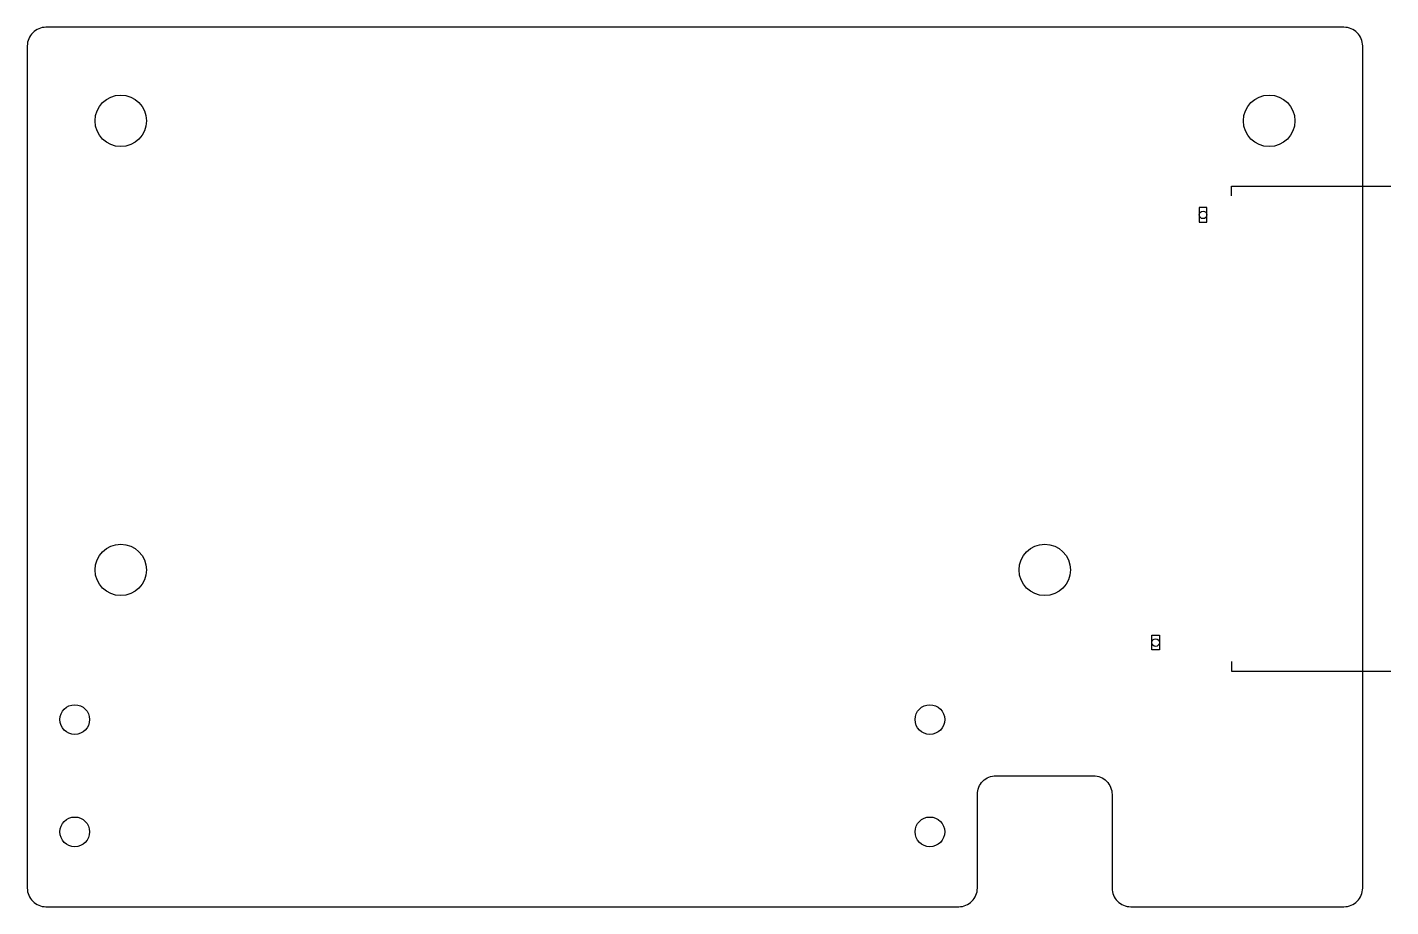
# Model space of a CAD drawing. Header units: millimetres. Extents: x -35.7 to 37.2, y -23.5 to 23.5.
import ezdxf

# ---------------------------------------------------------------- set-up
doc = ezdxf.new("R2010")
doc.units = ezdxf.units.MM

msp = doc.modelspace()

# ---------------------------------------------------------------- linework, layer by layer
msp.add_lwpolyline([(16.1, -16.5), (21.3, -16.5, -0.414214), (22.3, -17.5), (22.3, -22.5, 0.414214), (23.3, -23.5), (34.7, -23.5, 0.414214), (35.7, -22.5), (35.7, 22.5, 0.414214), (34.7, 23.5), (-34.7, 23.5, 0.414214), (-35.7, 22.5), (-35.7, -22.5, 0.414214), (-34.7, -23.5), (14.1, -23.5, 0.414214), (15.1, -22.5), (15.1, -17.5, -0.414214)], format="xyb", close=True)
for points in [[(28.691, 14.492), (28.691, 15), (37.2, 15)], [(28.691, -10.4), (28.691, -10.908), (37.2, -10.908)]]:
    msp.add_lwpolyline(points)
for points in [[(27.37, 13.87), (26.964, 13.87), (26.964, 13.623), (26.964, 13.329), (26.964, 13.082), (27.37, 13.082), (27.37, 13.329), (27.37, 13.623)], [(24.83, -9.237), (24.83, -9.531), (24.83, -9.778), (24.424, -9.778), (24.424, -9.531), (24.424, -9.237), (24.424, -8.99), (24.83, -8.99)]]:
    msp.add_lwpolyline(points, close=True)
for centre, radius in [((-30.7, 18.5), 1.375), ((30.7, 18.5), 1.375), ((27.167, 13.476), 0.203), ((-30.7, -5.5), 1.375), ((18.7, -5.5), 1.375), ((24.627, -9.384), 0.203), ((-33.16, -13.5), 0.794), ((12.56, -13.5), 0.794), ((-33.16, -19.5), 0.794), ((12.56, -19.5), 0.794)]:
    msp.add_circle(centre, radius)

doc.saveas('drawing.dxf')
